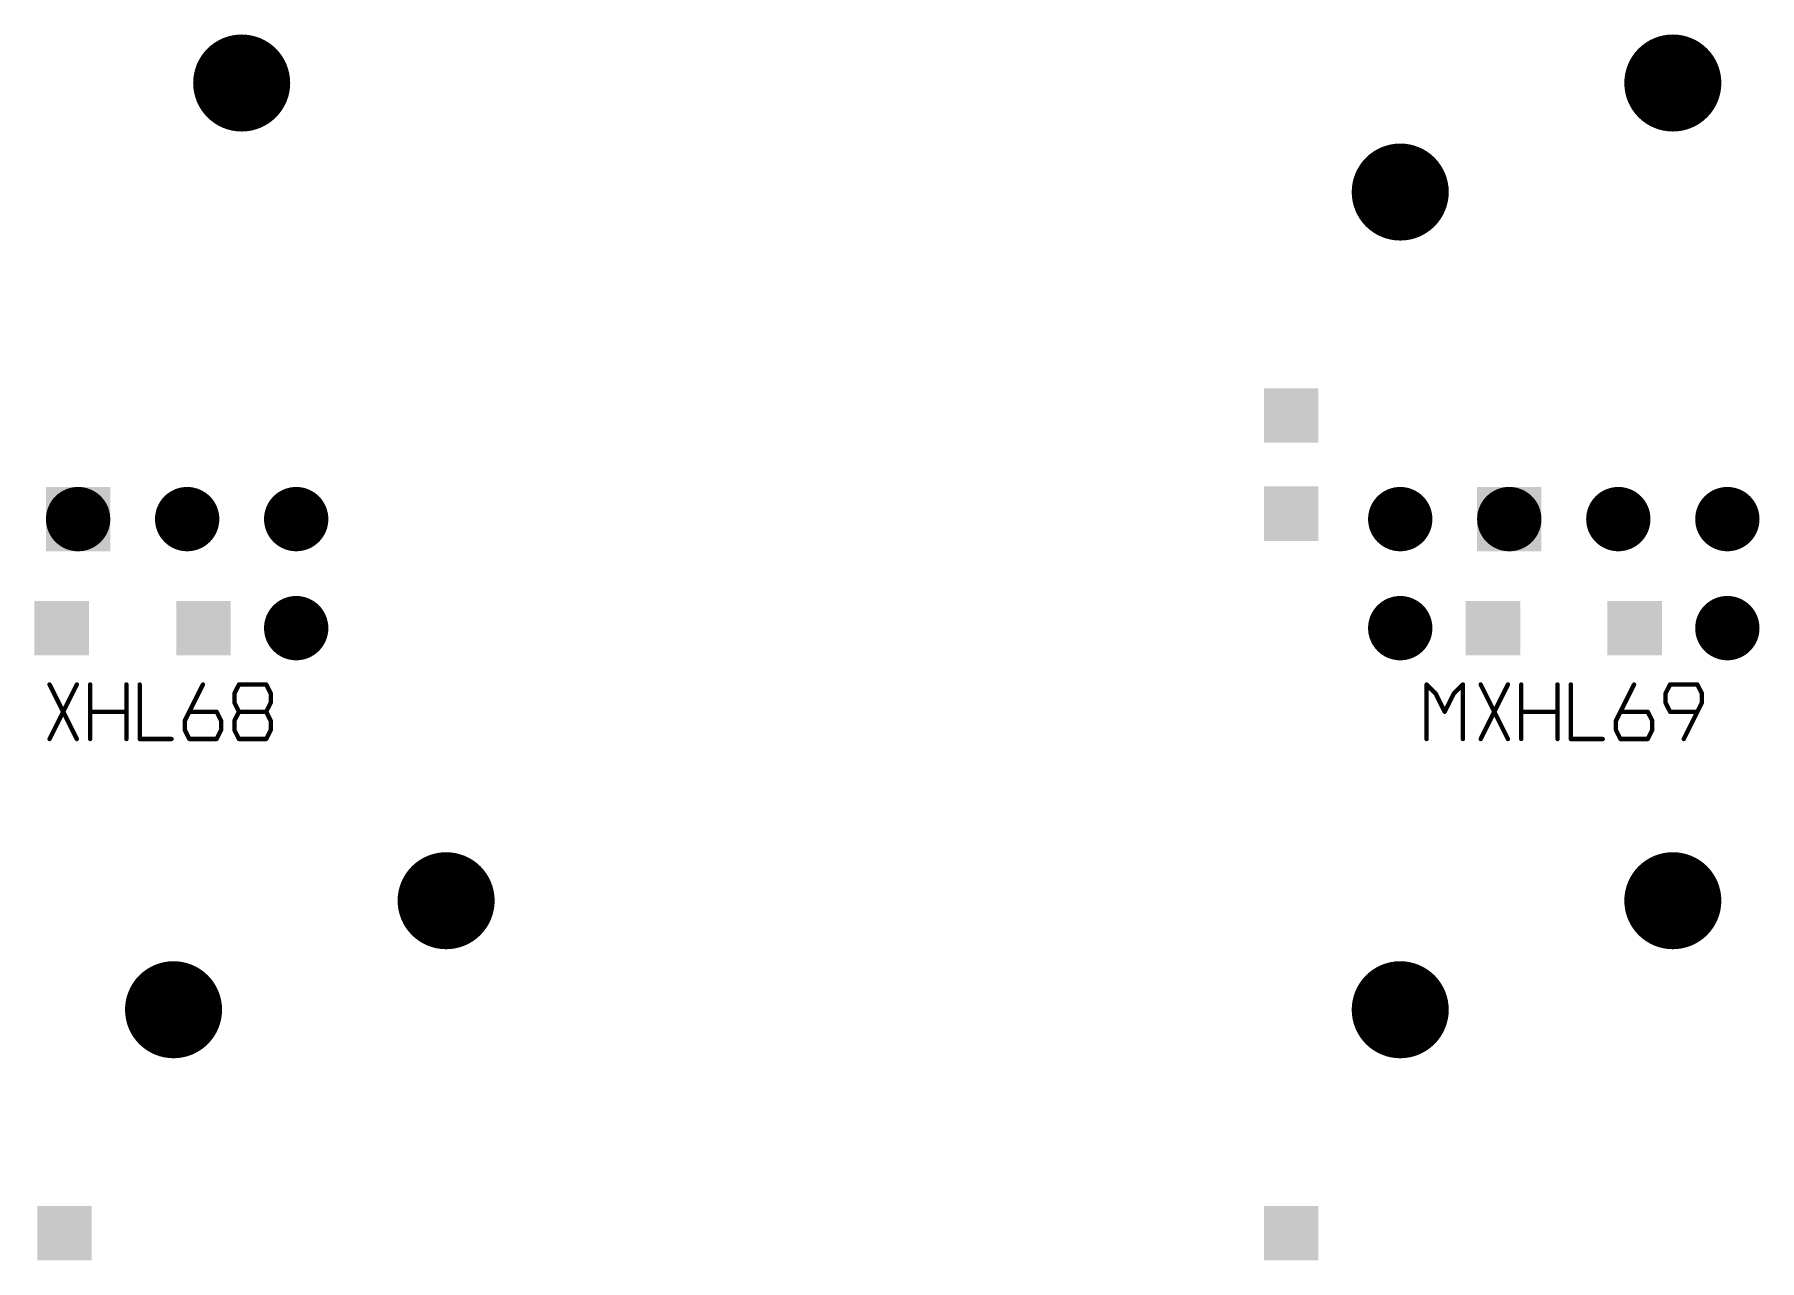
# Model space of a CAD drawing. Header units: millimetres. Extents: x 451 to 799, y 260 to 388.
# Drawn here: x 715.49 to 755.67, y 324.82 to 353.39 of the extents above; entities that cross this region are included whole.
import ezdxf

# ---------------------------------------------------------------- set-up
doc = ezdxf.new("R2010")
doc.units = ezdxf.units.MM
for name, color, linetype in [('3_A_', 4, 'Continuous'), ('4_A_', 54, 'Continuous'), ('5_A_', 7, 'Continuous')]:
    doc.layers.add(name, color=color, linetype=linetype)

# ---------------------------------------------------------------- blocks, each defined once
blk = doc.blocks.new('D24ROUND1_4986X1_4986')
blk.add_lwpolyline([(0.37465, 0, 0.7493, 0.7493, 1), (-0.37465, 0, 0.7493, 0.7493, 1), (0.37465, 0, 0.7493, 0.7493, 0)], format="xyseb")
blk = doc.blocks.new('D25ROUND2_2606X2_2606')
blk.add_lwpolyline([(0.56515, 0, 1.1303, 1.1303, 1), (-0.56515, 0, 1.1303, 1.1303, 1), (0.56515, 0, 1.1303, 1.1303, 0)], format="xyseb")
blk = doc.blocks.new('D16SQUARE1_27X1_27')
blk.add_solid([(-0.635, -0.635), (0.635, -0.635), (-0.635, 0.635), (0.635, 0.635)])
blk = doc.blocks.new('D41SQUARE1_4986X1_4986')
blk.add_solid([(-0.7493, -0.7493), (0.7493, -0.7493), (-0.7493, 0.7493), (0.7493, 0.7493)])

msp = doc.modelspace()

# ---------------------------------------------------------------- linework, layer by layer
at = {"layer": '5_A_'}
for points in [[(716.475, 336.972, 0.102, 0.102, 0), (715.84, 338.242, 0.102, 0.102, 0)], [(716.475, 338.242, 0.102, 0.102, 0), (715.84, 336.972, 0.102, 0.102, 0)], [(716.785, 336.972, 0.102, 0.102, 0), (716.785, 338.242, 0.102, 0.102, 0)], [(717.63, 336.972, 0.102, 0.102, 0), (717.63, 338.242, 0.102, 0.102, 0)], [(717.94, 336.972, 0.102, 0.102, 0), (717.94, 338.242, 0.102, 0.102, 0)], [(718.989, 337.396, 0.102, 0.102, 0), (719.413, 338.242, 0.102, 0.102, 0)], [(720.252, 338.242, 0.102, 0.102, 0), (720.145, 338.031, 0.102, 0.102, 0)], [(720.145, 338.031, 0.102, 0.102, 0), (720.145, 337.82, 0.102, 0.102, 0)], [(720.887, 338.242, 0.102, 0.102, 0), (720.252, 338.242, 0.102, 0.102, 0)], [(720.993, 338.031, 0.102, 0.102, 0), (720.887, 338.242, 0.102, 0.102, 0)], [(720.993, 337.82, 0.102, 0.102, 0), (720.993, 338.031, 0.102, 0.102, 0)], [(748.128, 338.031, 0.102, 0.102, 0), (747.917, 338.242, 0.102, 0.102, 0)], [(747.917, 338.242, 0.102, 0.102, 0), (747.917, 336.972, 0.102, 0.102, 0)], [(748.339, 337.607, 0.102, 0.102, 0), (748.128, 338.031, 0.102, 0.102, 0)], [(748.552, 338.031, 0.102, 0.102, 0), (748.339, 337.607, 0.102, 0.102, 0)], [(748.763, 338.242, 0.102, 0.102, 0), (748.552, 338.031, 0.102, 0.102, 0)], [(748.763, 336.972, 0.102, 0.102, 0), (748.763, 338.242, 0.102, 0.102, 0)], [(749.812, 336.972, 0.102, 0.102, 0), (749.177, 338.242, 0.102, 0.102, 0)], [(749.812, 338.242, 0.102, 0.102, 0), (749.177, 336.972, 0.102, 0.102, 0)], [(750.122, 336.972, 0.102, 0.102, 0), (750.122, 338.242, 0.102, 0.102, 0)], [(750.968, 336.972, 0.102, 0.102, 0), (750.968, 338.242, 0.102, 0.102, 0)], [(751.278, 336.972, 0.102, 0.102, 0), (751.278, 338.242, 0.102, 0.102, 0)], [(752.327, 337.396, 0.102, 0.102, 0), (752.751, 338.242, 0.102, 0.102, 0)], [(753.482, 338.031, 0.102, 0.102, 0), (753.589, 338.242, 0.102, 0.102, 0)], [(753.482, 337.82, 0.102, 0.102, 0), (753.482, 338.031, 0.102, 0.102, 0)], [(753.589, 338.242, 0.102, 0.102, 0), (754.224, 338.242, 0.102, 0.102, 0)], [(754.224, 338.242, 0.102, 0.102, 0), (754.331, 338.031, 0.102, 0.102, 0)], [(754.331, 338.031, 0.102, 0.102, 0), (754.331, 337.82, 0.102, 0.102, 0)], [(717.63, 337.607, 0.102, 0.102, 0), (716.785, 337.607, 0.102, 0.102, 0)], [(719.096, 337.607, 0.102, 0.102, 0), (719.731, 337.607, 0.102, 0.102, 0)], [(719.731, 337.607, 0.102, 0.102, 0), (719.838, 337.396, 0.102, 0.102, 0)], [(720.145, 337.82, 0.102, 0.102, 0), (720.252, 337.607, 0.102, 0.102, 0)], [(720.145, 337.396, 0.102, 0.102, 0), (720.252, 337.607, 0.102, 0.102, 0)], [(720.252, 337.607, 0.102, 0.102, 0), (720.887, 337.607, 0.102, 0.102, 0)], [(720.887, 337.607, 0.102, 0.102, 0), (720.993, 337.82, 0.102, 0.102, 0)], [(720.887, 337.607, 0.102, 0.102, 0), (720.993, 337.396, 0.102, 0.102, 0)], [(750.968, 337.607, 0.102, 0.102, 0), (750.122, 337.607, 0.102, 0.102, 0)], [(752.433, 337.607, 0.102, 0.102, 0), (753.068, 337.607, 0.102, 0.102, 0)], [(753.068, 337.607, 0.102, 0.102, 0), (753.175, 337.396, 0.102, 0.102, 0)], [(753.589, 337.607, 0.102, 0.102, 0), (753.482, 337.82, 0.102, 0.102, 0)], [(754.224, 337.607, 0.102, 0.102, 0), (753.589, 337.607, 0.102, 0.102, 0)], [(754.331, 337.82, 0.102, 0.102, 0), (753.907, 336.972, 0.102, 0.102, 0)], [(718.989, 337.185, 0.102, 0.102, 0), (718.989, 337.396, 0.102, 0.102, 0)], [(719.096, 336.972, 0.102, 0.102, 0), (718.989, 337.185, 0.102, 0.102, 0)], [(719.838, 337.185, 0.102, 0.102, 0), (719.731, 336.972, 0.102, 0.102, 0)], [(719.838, 337.396, 0.102, 0.102, 0), (719.838, 337.185, 0.102, 0.102, 0)], [(720.145, 337.185, 0.102, 0.102, 0), (720.145, 337.396, 0.102, 0.102, 0)], [(720.252, 336.972, 0.102, 0.102, 0), (720.145, 337.185, 0.102, 0.102, 0)], [(720.993, 337.185, 0.102, 0.102, 0), (720.887, 336.972, 0.102, 0.102, 0)], [(720.993, 337.396, 0.102, 0.102, 0), (720.993, 337.185, 0.102, 0.102, 0)], [(752.327, 337.185, 0.102, 0.102, 0), (752.327, 337.396, 0.102, 0.102, 0)], [(752.433, 336.972, 0.102, 0.102, 0), (752.327, 337.185, 0.102, 0.102, 0)], [(753.175, 337.185, 0.102, 0.102, 0), (753.068, 336.972, 0.102, 0.102, 0)], [(753.175, 337.396, 0.102, 0.102, 0), (753.175, 337.185, 0.102, 0.102, 0)], [(718.682, 336.972, 0.102, 0.102, 0), (717.94, 336.972, 0.102, 0.102, 0)], [(719.731, 336.972, 0.102, 0.102, 0), (719.096, 336.972, 0.102, 0.102, 0)], [(720.887, 336.972, 0.102, 0.102, 0), (720.252, 336.972, 0.102, 0.102, 0)], [(752.019, 336.972, 0.102, 0.102, 0), (751.278, 336.972, 0.102, 0.102, 0)], [(753.068, 336.972, 0.102, 0.102, 0), (752.433, 336.972, 0.102, 0.102, 0)]]:
    msp.add_lwpolyline(points, format="xyseb", dxfattribs=at)
for points in [[(715.814, 338.242, 0.0508, 0.0508, 1), (715.865, 338.242, 0.0508, 0.0508, 1), (715.814, 338.242, 0.0508, 0.0508, 0)], [(715.814, 338.242, 0.0508, 0.0508, 1), (715.865, 338.242, 0.0508, 0.0508, 1), (715.814, 338.242, 0.0508, 0.0508, 0)], [(716.449, 338.242, 0.0508, 0.0508, 1), (716.5, 338.242, 0.0508, 0.0508, 1), (716.449, 338.242, 0.0508, 0.0508, 0)], [(716.759, 338.242, 0.0508, 0.0508, 1), (716.81, 338.242, 0.0508, 0.0508, 1), (716.759, 338.242, 0.0508, 0.0508, 0)], [(716.759, 338.242, 0.0508, 0.0508, 1), (716.81, 338.242, 0.0508, 0.0508, 1), (716.759, 338.242, 0.0508, 0.0508, 0)], [(717.605, 338.242, 0.0508, 0.0508, 1), (717.656, 338.242, 0.0508, 0.0508, 1), (717.605, 338.242, 0.0508, 0.0508, 0)], [(717.605, 338.242, 0.0508, 0.0508, 1), (717.656, 338.242, 0.0508, 0.0508, 1), (717.605, 338.242, 0.0508, 0.0508, 0)], [(717.915, 338.242, 0.0508, 0.0508, 1), (717.966, 338.242, 0.0508, 0.0508, 1), (717.915, 338.242, 0.0508, 0.0508, 0)], [(717.915, 338.242, 0.0508, 0.0508, 1), (717.966, 338.242, 0.0508, 0.0508, 1), (717.915, 338.242, 0.0508, 0.0508, 0)], [(719.388, 338.242, 0.0508, 0.0508, 1), (719.439, 338.242, 0.0508, 0.0508, 1), (719.388, 338.242, 0.0508, 0.0508, 0)], [(719.388, 338.242, 0.0508, 0.0508, 1), (719.439, 338.242, 0.0508, 0.0508, 1), (719.388, 338.242, 0.0508, 0.0508, 0)], [(720.12, 338.031, 0.0508, 0.0508, 1), (720.17, 338.031, 0.0508, 0.0508, 1), (720.12, 338.031, 0.0508, 0.0508, 0)], [(720.12, 338.031, 0.0508, 0.0508, 1), (720.17, 338.031, 0.0508, 0.0508, 1), (720.12, 338.031, 0.0508, 0.0508, 0)], [(720.12, 338.031, 0.0508, 0.0508, 1), (720.17, 338.031, 0.0508, 0.0508, 1), (720.12, 338.031, 0.0508, 0.0508, 0)], [(720.226, 338.242, 0.0508, 0.0508, 1), (720.277, 338.242, 0.0508, 0.0508, 1), (720.226, 338.242, 0.0508, 0.0508, 0)], [(720.226, 338.242, 0.0508, 0.0508, 1), (720.277, 338.242, 0.0508, 0.0508, 1), (720.226, 338.242, 0.0508, 0.0508, 0)], [(720.226, 338.242, 0.0508, 0.0508, 1), (720.277, 338.242, 0.0508, 0.0508, 1), (720.226, 338.242, 0.0508, 0.0508, 0)], [(720.861, 338.242, 0.0508, 0.0508, 1), (720.912, 338.242, 0.0508, 0.0508, 1), (720.861, 338.242, 0.0508, 0.0508, 0)], [(720.861, 338.242, 0.0508, 0.0508, 1), (720.912, 338.242, 0.0508, 0.0508, 1), (720.861, 338.242, 0.0508, 0.0508, 0)], [(720.861, 338.242, 0.0508, 0.0508, 1), (720.912, 338.242, 0.0508, 0.0508, 1), (720.861, 338.242, 0.0508, 0.0508, 0)], [(720.968, 338.031, 0.0508, 0.0508, 1), (721.019, 338.031, 0.0508, 0.0508, 1), (720.968, 338.031, 0.0508, 0.0508, 0)], [(720.968, 338.031, 0.0508, 0.0508, 1), (721.019, 338.031, 0.0508, 0.0508, 1), (720.968, 338.031, 0.0508, 0.0508, 0)], [(720.968, 338.031, 0.0508, 0.0508, 1), (721.019, 338.031, 0.0508, 0.0508, 1), (720.968, 338.031, 0.0508, 0.0508, 0)], [(747.892, 338.242, 0.0508, 0.0508, 1), (747.943, 338.242, 0.0508, 0.0508, 1), (747.892, 338.242, 0.0508, 0.0508, 0)], [(747.892, 338.242, 0.0508, 0.0508, 1), (747.943, 338.242, 0.0508, 0.0508, 1), (747.892, 338.242, 0.0508, 0.0508, 0)], [(747.892, 338.242, 0.0508, 0.0508, 1), (747.943, 338.242, 0.0508, 0.0508, 1), (747.892, 338.242, 0.0508, 0.0508, 0)], [(748.103, 338.031, 0.0508, 0.0508, 1), (748.154, 338.031, 0.0508, 0.0508, 1), (748.103, 338.031, 0.0508, 0.0508, 0)], [(748.103, 338.031, 0.0508, 0.0508, 1), (748.154, 338.031, 0.0508, 0.0508, 1), (748.103, 338.031, 0.0508, 0.0508, 0)], [(748.103, 338.031, 0.0508, 0.0508, 1), (748.154, 338.031, 0.0508, 0.0508, 1), (748.103, 338.031, 0.0508, 0.0508, 0)], [(748.527, 338.031, 0.0508, 0.0508, 1), (748.578, 338.031, 0.0508, 0.0508, 1), (748.527, 338.031, 0.0508, 0.0508, 0)], [(748.527, 338.031, 0.0508, 0.0508, 1), (748.578, 338.031, 0.0508, 0.0508, 1), (748.527, 338.031, 0.0508, 0.0508, 0)], [(748.527, 338.031, 0.0508, 0.0508, 1), (748.578, 338.031, 0.0508, 0.0508, 1), (748.527, 338.031, 0.0508, 0.0508, 0)], [(748.738, 338.242, 0.0508, 0.0508, 1), (748.789, 338.242, 0.0508, 0.0508, 1), (748.738, 338.242, 0.0508, 0.0508, 0)], [(748.738, 338.242, 0.0508, 0.0508, 1), (748.789, 338.242, 0.0508, 0.0508, 1), (748.738, 338.242, 0.0508, 0.0508, 0)], [(748.738, 338.242, 0.0508, 0.0508, 1), (748.789, 338.242, 0.0508, 0.0508, 1), (748.738, 338.242, 0.0508, 0.0508, 0)], [(749.152, 338.242, 0.0508, 0.0508, 1), (749.203, 338.242, 0.0508, 0.0508, 1), (749.152, 338.242, 0.0508, 0.0508, 0)], [(749.152, 338.242, 0.0508, 0.0508, 1), (749.203, 338.242, 0.0508, 0.0508, 1), (749.152, 338.242, 0.0508, 0.0508, 0)], [(749.787, 338.242, 0.0508, 0.0508, 1), (749.838, 338.242, 0.0508, 0.0508, 1), (749.787, 338.242, 0.0508, 0.0508, 0)], [(750.097, 338.242, 0.0508, 0.0508, 1), (750.147, 338.242, 0.0508, 0.0508, 1), (750.097, 338.242, 0.0508, 0.0508, 0)], [(750.097, 338.242, 0.0508, 0.0508, 1), (750.147, 338.242, 0.0508, 0.0508, 1), (750.097, 338.242, 0.0508, 0.0508, 0)], [(750.942, 338.242, 0.0508, 0.0508, 1), (750.993, 338.242, 0.0508, 0.0508, 1), (750.942, 338.242, 0.0508, 0.0508, 0)], [(750.942, 338.242, 0.0508, 0.0508, 1), (750.993, 338.242, 0.0508, 0.0508, 1), (750.942, 338.242, 0.0508, 0.0508, 0)], [(751.252, 338.242, 0.0508, 0.0508, 1), (751.303, 338.242, 0.0508, 0.0508, 1), (751.252, 338.242, 0.0508, 0.0508, 0)], [(751.252, 338.242, 0.0508, 0.0508, 1), (751.303, 338.242, 0.0508, 0.0508, 1), (751.252, 338.242, 0.0508, 0.0508, 0)], [(752.726, 338.242, 0.0508, 0.0508, 1), (752.776, 338.242, 0.0508, 0.0508, 1), (752.726, 338.242, 0.0508, 0.0508, 0)], [(752.726, 338.242, 0.0508, 0.0508, 1), (752.776, 338.242, 0.0508, 0.0508, 1), (752.726, 338.242, 0.0508, 0.0508, 0)], [(753.457, 338.031, 0.0508, 0.0508, 1), (753.508, 338.031, 0.0508, 0.0508, 1), (753.457, 338.031, 0.0508, 0.0508, 0)], [(753.457, 338.031, 0.0508, 0.0508, 1), (753.508, 338.031, 0.0508, 0.0508, 1), (753.457, 338.031, 0.0508, 0.0508, 0)], [(753.457, 338.031, 0.0508, 0.0508, 1), (753.508, 338.031, 0.0508, 0.0508, 1), (753.457, 338.031, 0.0508, 0.0508, 0)], [(753.564, 338.242, 0.0508, 0.0508, 1), (753.615, 338.242, 0.0508, 0.0508, 1), (753.564, 338.242, 0.0508, 0.0508, 0)], [(753.564, 338.242, 0.0508, 0.0508, 1), (753.615, 338.242, 0.0508, 0.0508, 1), (753.564, 338.242, 0.0508, 0.0508, 0)], [(753.564, 338.242, 0.0508, 0.0508, 1), (753.615, 338.242, 0.0508, 0.0508, 1), (753.564, 338.242, 0.0508, 0.0508, 0)], [(754.199, 338.242, 0.0508, 0.0508, 1), (754.25, 338.242, 0.0508, 0.0508, 1), (754.199, 338.242, 0.0508, 0.0508, 0)], [(754.199, 338.242, 0.0508, 0.0508, 1), (754.25, 338.242, 0.0508, 0.0508, 1), (754.199, 338.242, 0.0508, 0.0508, 0)], [(754.199, 338.242, 0.0508, 0.0508, 1), (754.25, 338.242, 0.0508, 0.0508, 1), (754.199, 338.242, 0.0508, 0.0508, 0)], [(754.305, 338.031, 0.0508, 0.0508, 1), (754.356, 338.031, 0.0508, 0.0508, 1), (754.305, 338.031, 0.0508, 0.0508, 0)], [(754.305, 338.031, 0.0508, 0.0508, 1), (754.356, 338.031, 0.0508, 0.0508, 1), (754.305, 338.031, 0.0508, 0.0508, 0)], [(754.305, 338.031, 0.0508, 0.0508, 1), (754.356, 338.031, 0.0508, 0.0508, 1), (754.305, 338.031, 0.0508, 0.0508, 0)], [(716.759, 337.607, 0.0508, 0.0508, 1), (716.81, 337.607, 0.0508, 0.0508, 1), (716.759, 337.607, 0.0508, 0.0508, 0)], [(716.759, 337.607, 0.0508, 0.0508, 1), (716.81, 337.607, 0.0508, 0.0508, 1), (716.759, 337.607, 0.0508, 0.0508, 0)], [(717.605, 337.607, 0.0508, 0.0508, 1), (717.656, 337.607, 0.0508, 0.0508, 1), (717.605, 337.607, 0.0508, 0.0508, 0)], [(719.071, 337.607, 0.0508, 0.0508, 1), (719.121, 337.607, 0.0508, 0.0508, 1), (719.071, 337.607, 0.0508, 0.0508, 0)], [(719.706, 337.607, 0.0508, 0.0508, 1), (719.756, 337.607, 0.0508, 0.0508, 1), (719.706, 337.607, 0.0508, 0.0508, 0)], [(719.706, 337.607, 0.0508, 0.0508, 1), (719.756, 337.607, 0.0508, 0.0508, 1), (719.706, 337.607, 0.0508, 0.0508, 0)], [(719.706, 337.607, 0.0508, 0.0508, 1), (719.756, 337.607, 0.0508, 0.0508, 1), (719.706, 337.607, 0.0508, 0.0508, 0)], [(720.12, 337.82, 0.0508, 0.0508, 1), (720.17, 337.82, 0.0508, 0.0508, 1), (720.12, 337.82, 0.0508, 0.0508, 0)], [(720.12, 337.82, 0.0508, 0.0508, 1), (720.17, 337.82, 0.0508, 0.0508, 1), (720.12, 337.82, 0.0508, 0.0508, 0)], [(720.12, 337.82, 0.0508, 0.0508, 1), (720.17, 337.82, 0.0508, 0.0508, 1), (720.12, 337.82, 0.0508, 0.0508, 0)], [(720.226, 337.607, 0.0508, 0.0508, 1), (720.277, 337.607, 0.0508, 0.0508, 1), (720.226, 337.607, 0.0508, 0.0508, 0)], [(720.226, 337.607, 0.0508, 0.0508, 1), (720.277, 337.607, 0.0508, 0.0508, 1), (720.226, 337.607, 0.0508, 0.0508, 0)], [(720.226, 337.607, 0.0508, 0.0508, 1), (720.277, 337.607, 0.0508, 0.0508, 1), (720.226, 337.607, 0.0508, 0.0508, 0)], [(720.226, 337.607, 0.0508, 0.0508, 1), (720.277, 337.607, 0.0508, 0.0508, 1), (720.226, 337.607, 0.0508, 0.0508, 0)], [(720.226, 337.607, 0.0508, 0.0508, 1), (720.277, 337.607, 0.0508, 0.0508, 1), (720.226, 337.607, 0.0508, 0.0508, 0)], [(720.861, 337.607, 0.0508, 0.0508, 1), (720.912, 337.607, 0.0508, 0.0508, 1), (720.861, 337.607, 0.0508, 0.0508, 0)], [(720.861, 337.607, 0.0508, 0.0508, 1), (720.912, 337.607, 0.0508, 0.0508, 1), (720.861, 337.607, 0.0508, 0.0508, 0)], [(720.861, 337.607, 0.0508, 0.0508, 1), (720.912, 337.607, 0.0508, 0.0508, 1), (720.861, 337.607, 0.0508, 0.0508, 0)], [(720.861, 337.607, 0.0508, 0.0508, 1), (720.912, 337.607, 0.0508, 0.0508, 1), (720.861, 337.607, 0.0508, 0.0508, 0)], [(720.968, 337.82, 0.0508, 0.0508, 1), (721.019, 337.82, 0.0508, 0.0508, 1), (720.968, 337.82, 0.0508, 0.0508, 0)], [(720.968, 337.82, 0.0508, 0.0508, 1), (721.019, 337.82, 0.0508, 0.0508, 1), (720.968, 337.82, 0.0508, 0.0508, 0)], [(720.968, 337.82, 0.0508, 0.0508, 1), (721.019, 337.82, 0.0508, 0.0508, 1), (720.968, 337.82, 0.0508, 0.0508, 0)], [(748.314, 337.607, 0.0508, 0.0508, 1), (748.364, 337.607, 0.0508, 0.0508, 1), (748.314, 337.607, 0.0508, 0.0508, 0)], [(748.314, 337.607, 0.0508, 0.0508, 1), (748.364, 337.607, 0.0508, 0.0508, 1), (748.314, 337.607, 0.0508, 0.0508, 0)], [(748.314, 337.607, 0.0508, 0.0508, 1), (748.364, 337.607, 0.0508, 0.0508, 1), (748.314, 337.607, 0.0508, 0.0508, 0)], [(750.097, 337.607, 0.0508, 0.0508, 1), (750.147, 337.607, 0.0508, 0.0508, 1), (750.097, 337.607, 0.0508, 0.0508, 0)], [(750.097, 337.607, 0.0508, 0.0508, 1), (750.147, 337.607, 0.0508, 0.0508, 1), (750.097, 337.607, 0.0508, 0.0508, 0)], [(750.942, 337.607, 0.0508, 0.0508, 1), (750.993, 337.607, 0.0508, 0.0508, 1), (750.942, 337.607, 0.0508, 0.0508, 0)], [(752.408, 337.607, 0.0508, 0.0508, 1), (752.459, 337.607, 0.0508, 0.0508, 1), (752.408, 337.607, 0.0508, 0.0508, 0)], [(753.043, 337.607, 0.0508, 0.0508, 1), (753.094, 337.607, 0.0508, 0.0508, 1), (753.043, 337.607, 0.0508, 0.0508, 0)], [(753.043, 337.607, 0.0508, 0.0508, 1), (753.094, 337.607, 0.0508, 0.0508, 1), (753.043, 337.607, 0.0508, 0.0508, 0)], [(753.043, 337.607, 0.0508, 0.0508, 1), (753.094, 337.607, 0.0508, 0.0508, 1), (753.043, 337.607, 0.0508, 0.0508, 0)], [(753.457, 337.82, 0.0508, 0.0508, 1), (753.508, 337.82, 0.0508, 0.0508, 1), (753.457, 337.82, 0.0508, 0.0508, 0)], [(753.457, 337.82, 0.0508, 0.0508, 1), (753.508, 337.82, 0.0508, 0.0508, 1), (753.457, 337.82, 0.0508, 0.0508, 0)], [(753.457, 337.82, 0.0508, 0.0508, 1), (753.508, 337.82, 0.0508, 0.0508, 1), (753.457, 337.82, 0.0508, 0.0508, 0)], [(753.564, 337.607, 0.0508, 0.0508, 1), (753.615, 337.607, 0.0508, 0.0508, 1), (753.564, 337.607, 0.0508, 0.0508, 0)], [(753.564, 337.607, 0.0508, 0.0508, 1), (753.615, 337.607, 0.0508, 0.0508, 1), (753.564, 337.607, 0.0508, 0.0508, 0)], [(753.564, 337.607, 0.0508, 0.0508, 1), (753.615, 337.607, 0.0508, 0.0508, 1), (753.564, 337.607, 0.0508, 0.0508, 0)], [(754.199, 337.607, 0.0508, 0.0508, 1), (754.25, 337.607, 0.0508, 0.0508, 1), (754.199, 337.607, 0.0508, 0.0508, 0)], [(754.305, 337.82, 0.0508, 0.0508, 1), (754.356, 337.82, 0.0508, 0.0508, 1), (754.305, 337.82, 0.0508, 0.0508, 0)], [(754.305, 337.82, 0.0508, 0.0508, 1), (754.356, 337.82, 0.0508, 0.0508, 1), (754.305, 337.82, 0.0508, 0.0508, 0)], [(754.305, 337.82, 0.0508, 0.0508, 1), (754.356, 337.82, 0.0508, 0.0508, 1), (754.305, 337.82, 0.0508, 0.0508, 0)], [(718.964, 337.396, 0.0508, 0.0508, 1), (719.015, 337.396, 0.0508, 0.0508, 1), (718.964, 337.396, 0.0508, 0.0508, 0)], [(718.964, 337.396, 0.0508, 0.0508, 1), (719.015, 337.396, 0.0508, 0.0508, 1), (718.964, 337.396, 0.0508, 0.0508, 0)], [(718.964, 337.396, 0.0508, 0.0508, 1), (719.015, 337.396, 0.0508, 0.0508, 1), (718.964, 337.396, 0.0508, 0.0508, 0)], [(718.964, 337.185, 0.0508, 0.0508, 1), (719.015, 337.185, 0.0508, 0.0508, 1), (718.964, 337.185, 0.0508, 0.0508, 0)], [(718.964, 337.185, 0.0508, 0.0508, 1), (719.015, 337.185, 0.0508, 0.0508, 1), (718.964, 337.185, 0.0508, 0.0508, 0)], [(718.964, 337.185, 0.0508, 0.0508, 1), (719.015, 337.185, 0.0508, 0.0508, 1), (718.964, 337.185, 0.0508, 0.0508, 0)], [(719.812, 337.396, 0.0508, 0.0508, 1), (719.863, 337.396, 0.0508, 0.0508, 1), (719.812, 337.396, 0.0508, 0.0508, 0)], [(719.812, 337.396, 0.0508, 0.0508, 1), (719.863, 337.396, 0.0508, 0.0508, 1), (719.812, 337.396, 0.0508, 0.0508, 0)], [(719.812, 337.396, 0.0508, 0.0508, 1), (719.863, 337.396, 0.0508, 0.0508, 1), (719.812, 337.396, 0.0508, 0.0508, 0)], [(719.812, 337.185, 0.0508, 0.0508, 1), (719.863, 337.185, 0.0508, 0.0508, 1), (719.812, 337.185, 0.0508, 0.0508, 0)], [(719.812, 337.185, 0.0508, 0.0508, 1), (719.863, 337.185, 0.0508, 0.0508, 1), (719.812, 337.185, 0.0508, 0.0508, 0)], [(719.812, 337.185, 0.0508, 0.0508, 1), (719.863, 337.185, 0.0508, 0.0508, 1), (719.812, 337.185, 0.0508, 0.0508, 0)], [(720.12, 337.396, 0.0508, 0.0508, 1), (720.17, 337.396, 0.0508, 0.0508, 1), (720.12, 337.396, 0.0508, 0.0508, 0)], [(720.12, 337.396, 0.0508, 0.0508, 1), (720.17, 337.396, 0.0508, 0.0508, 1), (720.12, 337.396, 0.0508, 0.0508, 0)], [(720.12, 337.396, 0.0508, 0.0508, 1), (720.17, 337.396, 0.0508, 0.0508, 1), (720.12, 337.396, 0.0508, 0.0508, 0)], [(720.12, 337.185, 0.0508, 0.0508, 1), (720.17, 337.185, 0.0508, 0.0508, 1), (720.12, 337.185, 0.0508, 0.0508, 0)], [(720.12, 337.185, 0.0508, 0.0508, 1), (720.17, 337.185, 0.0508, 0.0508, 1), (720.12, 337.185, 0.0508, 0.0508, 0)], [(720.12, 337.185, 0.0508, 0.0508, 1), (720.17, 337.185, 0.0508, 0.0508, 1), (720.12, 337.185, 0.0508, 0.0508, 0)], [(720.968, 337.396, 0.0508, 0.0508, 1), (721.019, 337.396, 0.0508, 0.0508, 1), (720.968, 337.396, 0.0508, 0.0508, 0)], [(720.968, 337.396, 0.0508, 0.0508, 1), (721.019, 337.396, 0.0508, 0.0508, 1), (720.968, 337.396, 0.0508, 0.0508, 0)], [(720.968, 337.396, 0.0508, 0.0508, 1), (721.019, 337.396, 0.0508, 0.0508, 1), (720.968, 337.396, 0.0508, 0.0508, 0)], [(720.968, 337.185, 0.0508, 0.0508, 1), (721.019, 337.185, 0.0508, 0.0508, 1), (720.968, 337.185, 0.0508, 0.0508, 0)], [(720.968, 337.185, 0.0508, 0.0508, 1), (721.019, 337.185, 0.0508, 0.0508, 1), (720.968, 337.185, 0.0508, 0.0508, 0)], [(720.968, 337.185, 0.0508, 0.0508, 1), (721.019, 337.185, 0.0508, 0.0508, 1), (720.968, 337.185, 0.0508, 0.0508, 0)], [(752.301, 337.396, 0.0508, 0.0508, 1), (752.352, 337.396, 0.0508, 0.0508, 1), (752.301, 337.396, 0.0508, 0.0508, 0)], [(752.301, 337.396, 0.0508, 0.0508, 1), (752.352, 337.396, 0.0508, 0.0508, 1), (752.301, 337.396, 0.0508, 0.0508, 0)], [(752.301, 337.396, 0.0508, 0.0508, 1), (752.352, 337.396, 0.0508, 0.0508, 1), (752.301, 337.396, 0.0508, 0.0508, 0)], [(752.301, 337.185, 0.0508, 0.0508, 1), (752.352, 337.185, 0.0508, 0.0508, 1), (752.301, 337.185, 0.0508, 0.0508, 0)], [(752.301, 337.185, 0.0508, 0.0508, 1), (752.352, 337.185, 0.0508, 0.0508, 1), (752.301, 337.185, 0.0508, 0.0508, 0)], [(752.301, 337.185, 0.0508, 0.0508, 1), (752.352, 337.185, 0.0508, 0.0508, 1), (752.301, 337.185, 0.0508, 0.0508, 0)], [(753.15, 337.396, 0.0508, 0.0508, 1), (753.201, 337.396, 0.0508, 0.0508, 1), (753.15, 337.396, 0.0508, 0.0508, 0)], [(753.15, 337.396, 0.0508, 0.0508, 1), (753.201, 337.396, 0.0508, 0.0508, 1), (753.15, 337.396, 0.0508, 0.0508, 0)], [(753.15, 337.396, 0.0508, 0.0508, 1), (753.201, 337.396, 0.0508, 0.0508, 1), (753.15, 337.396, 0.0508, 0.0508, 0)], [(753.15, 337.185, 0.0508, 0.0508, 1), (753.201, 337.185, 0.0508, 0.0508, 1), (753.15, 337.185, 0.0508, 0.0508, 0)], [(753.15, 337.185, 0.0508, 0.0508, 1), (753.201, 337.185, 0.0508, 0.0508, 1), (753.15, 337.185, 0.0508, 0.0508, 0)], [(753.15, 337.185, 0.0508, 0.0508, 1), (753.201, 337.185, 0.0508, 0.0508, 1), (753.15, 337.185, 0.0508, 0.0508, 0)], [(715.814, 336.972, 0.0508, 0.0508, 1), (715.865, 336.972, 0.0508, 0.0508, 1), (715.814, 336.972, 0.0508, 0.0508, 0)], [(715.814, 336.972, 0.0508, 0.0508, 1), (715.865, 336.972, 0.0508, 0.0508, 1), (715.814, 336.972, 0.0508, 0.0508, 0)], [(716.449, 336.972, 0.0508, 0.0508, 1), (716.5, 336.972, 0.0508, 0.0508, 1), (716.449, 336.972, 0.0508, 0.0508, 0)], [(716.759, 336.972, 0.0508, 0.0508, 1), (716.81, 336.972, 0.0508, 0.0508, 1), (716.759, 336.972, 0.0508, 0.0508, 0)], [(717.605, 336.972, 0.0508, 0.0508, 1), (717.656, 336.972, 0.0508, 0.0508, 1), (717.605, 336.972, 0.0508, 0.0508, 0)], [(717.915, 336.972, 0.0508, 0.0508, 1), (717.966, 336.972, 0.0508, 0.0508, 1), (717.915, 336.972, 0.0508, 0.0508, 0)], [(717.915, 336.972, 0.0508, 0.0508, 1), (717.966, 336.972, 0.0508, 0.0508, 1), (717.915, 336.972, 0.0508, 0.0508, 0)], [(717.915, 336.972, 0.0508, 0.0508, 1), (717.966, 336.972, 0.0508, 0.0508, 1), (717.915, 336.972, 0.0508, 0.0508, 0)], [(718.657, 336.972, 0.0508, 0.0508, 1), (718.707, 336.972, 0.0508, 0.0508, 1), (718.657, 336.972, 0.0508, 0.0508, 0)], [(719.071, 336.972, 0.0508, 0.0508, 1), (719.121, 336.972, 0.0508, 0.0508, 1), (719.071, 336.972, 0.0508, 0.0508, 0)], [(719.071, 336.972, 0.0508, 0.0508, 1), (719.121, 336.972, 0.0508, 0.0508, 1), (719.071, 336.972, 0.0508, 0.0508, 0)], [(719.071, 336.972, 0.0508, 0.0508, 1), (719.121, 336.972, 0.0508, 0.0508, 1), (719.071, 336.972, 0.0508, 0.0508, 0)], [(719.706, 336.972, 0.0508, 0.0508, 1), (719.756, 336.972, 0.0508, 0.0508, 1), (719.706, 336.972, 0.0508, 0.0508, 0)], [(719.706, 336.972, 0.0508, 0.0508, 1), (719.756, 336.972, 0.0508, 0.0508, 1), (719.706, 336.972, 0.0508, 0.0508, 0)], [(719.706, 336.972, 0.0508, 0.0508, 1), (719.756, 336.972, 0.0508, 0.0508, 1), (719.706, 336.972, 0.0508, 0.0508, 0)], [(720.226, 336.972, 0.0508, 0.0508, 1), (720.277, 336.972, 0.0508, 0.0508, 1), (720.226, 336.972, 0.0508, 0.0508, 0)], [(720.226, 336.972, 0.0508, 0.0508, 1), (720.277, 336.972, 0.0508, 0.0508, 1), (720.226, 336.972, 0.0508, 0.0508, 0)], [(720.226, 336.972, 0.0508, 0.0508, 1), (720.277, 336.972, 0.0508, 0.0508, 1), (720.226, 336.972, 0.0508, 0.0508, 0)], [(720.861, 336.972, 0.0508, 0.0508, 1), (720.912, 336.972, 0.0508, 0.0508, 1), (720.861, 336.972, 0.0508, 0.0508, 0)], [(720.861, 336.972, 0.0508, 0.0508, 1), (720.912, 336.972, 0.0508, 0.0508, 1), (720.861, 336.972, 0.0508, 0.0508, 0)], [(720.861, 336.972, 0.0508, 0.0508, 1), (720.912, 336.972, 0.0508, 0.0508, 1), (720.861, 336.972, 0.0508, 0.0508, 0)], [(747.892, 336.972, 0.0508, 0.0508, 1), (747.943, 336.972, 0.0508, 0.0508, 1), (747.892, 336.972, 0.0508, 0.0508, 0)], [(747.892, 336.972, 0.0508, 0.0508, 1), (747.943, 336.972, 0.0508, 0.0508, 1), (747.892, 336.972, 0.0508, 0.0508, 0)], [(748.738, 336.972, 0.0508, 0.0508, 1), (748.789, 336.972, 0.0508, 0.0508, 1), (748.738, 336.972, 0.0508, 0.0508, 0)], [(749.152, 336.972, 0.0508, 0.0508, 1), (749.203, 336.972, 0.0508, 0.0508, 1), (749.152, 336.972, 0.0508, 0.0508, 0)], [(749.152, 336.972, 0.0508, 0.0508, 1), (749.203, 336.972, 0.0508, 0.0508, 1), (749.152, 336.972, 0.0508, 0.0508, 0)], [(749.787, 336.972, 0.0508, 0.0508, 1), (749.838, 336.972, 0.0508, 0.0508, 1), (749.787, 336.972, 0.0508, 0.0508, 0)], [(750.097, 336.972, 0.0508, 0.0508, 1), (750.147, 336.972, 0.0508, 0.0508, 1), (750.097, 336.972, 0.0508, 0.0508, 0)], [(750.942, 336.972, 0.0508, 0.0508, 1), (750.993, 336.972, 0.0508, 0.0508, 1), (750.942, 336.972, 0.0508, 0.0508, 0)], [(751.252, 336.972, 0.0508, 0.0508, 1), (751.303, 336.972, 0.0508, 0.0508, 1), (751.252, 336.972, 0.0508, 0.0508, 0)], [(751.252, 336.972, 0.0508, 0.0508, 1), (751.303, 336.972, 0.0508, 0.0508, 1), (751.252, 336.972, 0.0508, 0.0508, 0)], [(751.252, 336.972, 0.0508, 0.0508, 1), (751.303, 336.972, 0.0508, 0.0508, 1), (751.252, 336.972, 0.0508, 0.0508, 0)], [(751.994, 336.972, 0.0508, 0.0508, 1), (752.045, 336.972, 0.0508, 0.0508, 1), (751.994, 336.972, 0.0508, 0.0508, 0)], [(752.408, 336.972, 0.0508, 0.0508, 1), (752.459, 336.972, 0.0508, 0.0508, 1), (752.408, 336.972, 0.0508, 0.0508, 0)], [(752.408, 336.972, 0.0508, 0.0508, 1), (752.459, 336.972, 0.0508, 0.0508, 1), (752.408, 336.972, 0.0508, 0.0508, 0)], [(752.408, 336.972, 0.0508, 0.0508, 1), (752.459, 336.972, 0.0508, 0.0508, 1), (752.408, 336.972, 0.0508, 0.0508, 0)], [(753.043, 336.972, 0.0508, 0.0508, 1), (753.094, 336.972, 0.0508, 0.0508, 1), (753.043, 336.972, 0.0508, 0.0508, 0)], [(753.043, 336.972, 0.0508, 0.0508, 1), (753.094, 336.972, 0.0508, 0.0508, 1), (753.043, 336.972, 0.0508, 0.0508, 0)], [(753.043, 336.972, 0.0508, 0.0508, 1), (753.094, 336.972, 0.0508, 0.0508, 1), (753.043, 336.972, 0.0508, 0.0508, 0)], [(753.881, 336.972, 0.0508, 0.0508, 1), (753.932, 336.972, 0.0508, 0.0508, 1), (753.881, 336.972, 0.0508, 0.0508, 0)], [(753.881, 336.972, 0.0508, 0.0508, 1), (753.932, 336.972, 0.0508, 0.0508, 1), (753.881, 336.972, 0.0508, 0.0508, 0)]]:
    msp.add_lwpolyline(points, format="xyseb", close=True, dxfattribs=at)

# ---------------------------------------------------------------- block references
at = {"layer": '3_A_'}
for name, p in [('D25ROUND2_2606X2_2606', (720.315, 352.255)), ('D25ROUND2_2606X2_2606', (753.653, 352.255)), ('D25ROUND2_2606X2_2606', (747.303, 349.715)), ('D24ROUND1_4986X1_4986', (716.505, 342.095)), ('D24ROUND1_4986X1_4986', (719.045, 342.095)), ('D24ROUND1_4986X1_4986', (721.585, 342.095)), ('D24ROUND1_4986X1_4986', (747.303, 342.095)), ('D24ROUND1_4986X1_4986', (749.843, 342.095)), ('D24ROUND1_4986X1_4986', (752.383, 342.095)), ('D24ROUND1_4986X1_4986', (754.923, 342.095)), ('D24ROUND1_4986X1_4986', (721.585, 339.555)), ('D24ROUND1_4986X1_4986', (747.303, 339.555)), ('D24ROUND1_4986X1_4986', (754.923, 339.555)), ('D25ROUND2_2606X2_2606', (725.078, 333.205)), ('D25ROUND2_2606X2_2606', (753.653, 333.205)), ('D25ROUND2_2606X2_2606', (718.728, 330.665)), ('D25ROUND2_2606X2_2606', (747.303, 330.665))]:
    msp.add_blockref(name, p, dxfattribs=at)
at = {"layer": '4_A_'}
for name, p in [('D25ROUND2_2606X2_2606', (720.315, 352.255)), ('D25ROUND2_2606X2_2606', (753.653, 352.255)), ('D25ROUND2_2606X2_2606', (747.303, 349.715)), ('D16SQUARE1_27X1_27', (744.763, 344.508)), ('D41SQUARE1_4986X1_4986', (716.505, 342.095)), ('D24ROUND1_4986X1_4986', (719.045, 342.095)), ('D24ROUND1_4986X1_4986', (721.585, 342.095)), ('D16SQUARE1_27X1_27', (744.763, 342.222)), ('D24ROUND1_4986X1_4986', (747.303, 342.095)), ('D41SQUARE1_4986X1_4986', (749.843, 342.095)), ('D24ROUND1_4986X1_4986', (752.383, 342.095)), ('D24ROUND1_4986X1_4986', (754.923, 342.095)), ('D16SQUARE1_27X1_27', (716.124, 339.555)), ('D16SQUARE1_27X1_27', (719.426, 339.555)), ('D24ROUND1_4986X1_4986', (721.585, 339.555)), ('D24ROUND1_4986X1_4986', (747.303, 339.555)), ('D16SQUARE1_27X1_27', (749.462, 339.555)), ('D16SQUARE1_27X1_27', (752.764, 339.555)), ('D24ROUND1_4986X1_4986', (754.923, 339.555)), ('D25ROUND2_2606X2_2606', (725.078, 333.205)), ('D25ROUND2_2606X2_2606', (753.653, 333.205)), ('D25ROUND2_2606X2_2606', (718.728, 330.665)), ('D25ROUND2_2606X2_2606', (747.303, 330.665)), ('D16SQUARE1_27X1_27', (716.188, 325.458)), ('D16SQUARE1_27X1_27', (744.763, 325.458))]:
    msp.add_blockref(name, p, dxfattribs=at)

doc.saveas('drawing.dxf')
